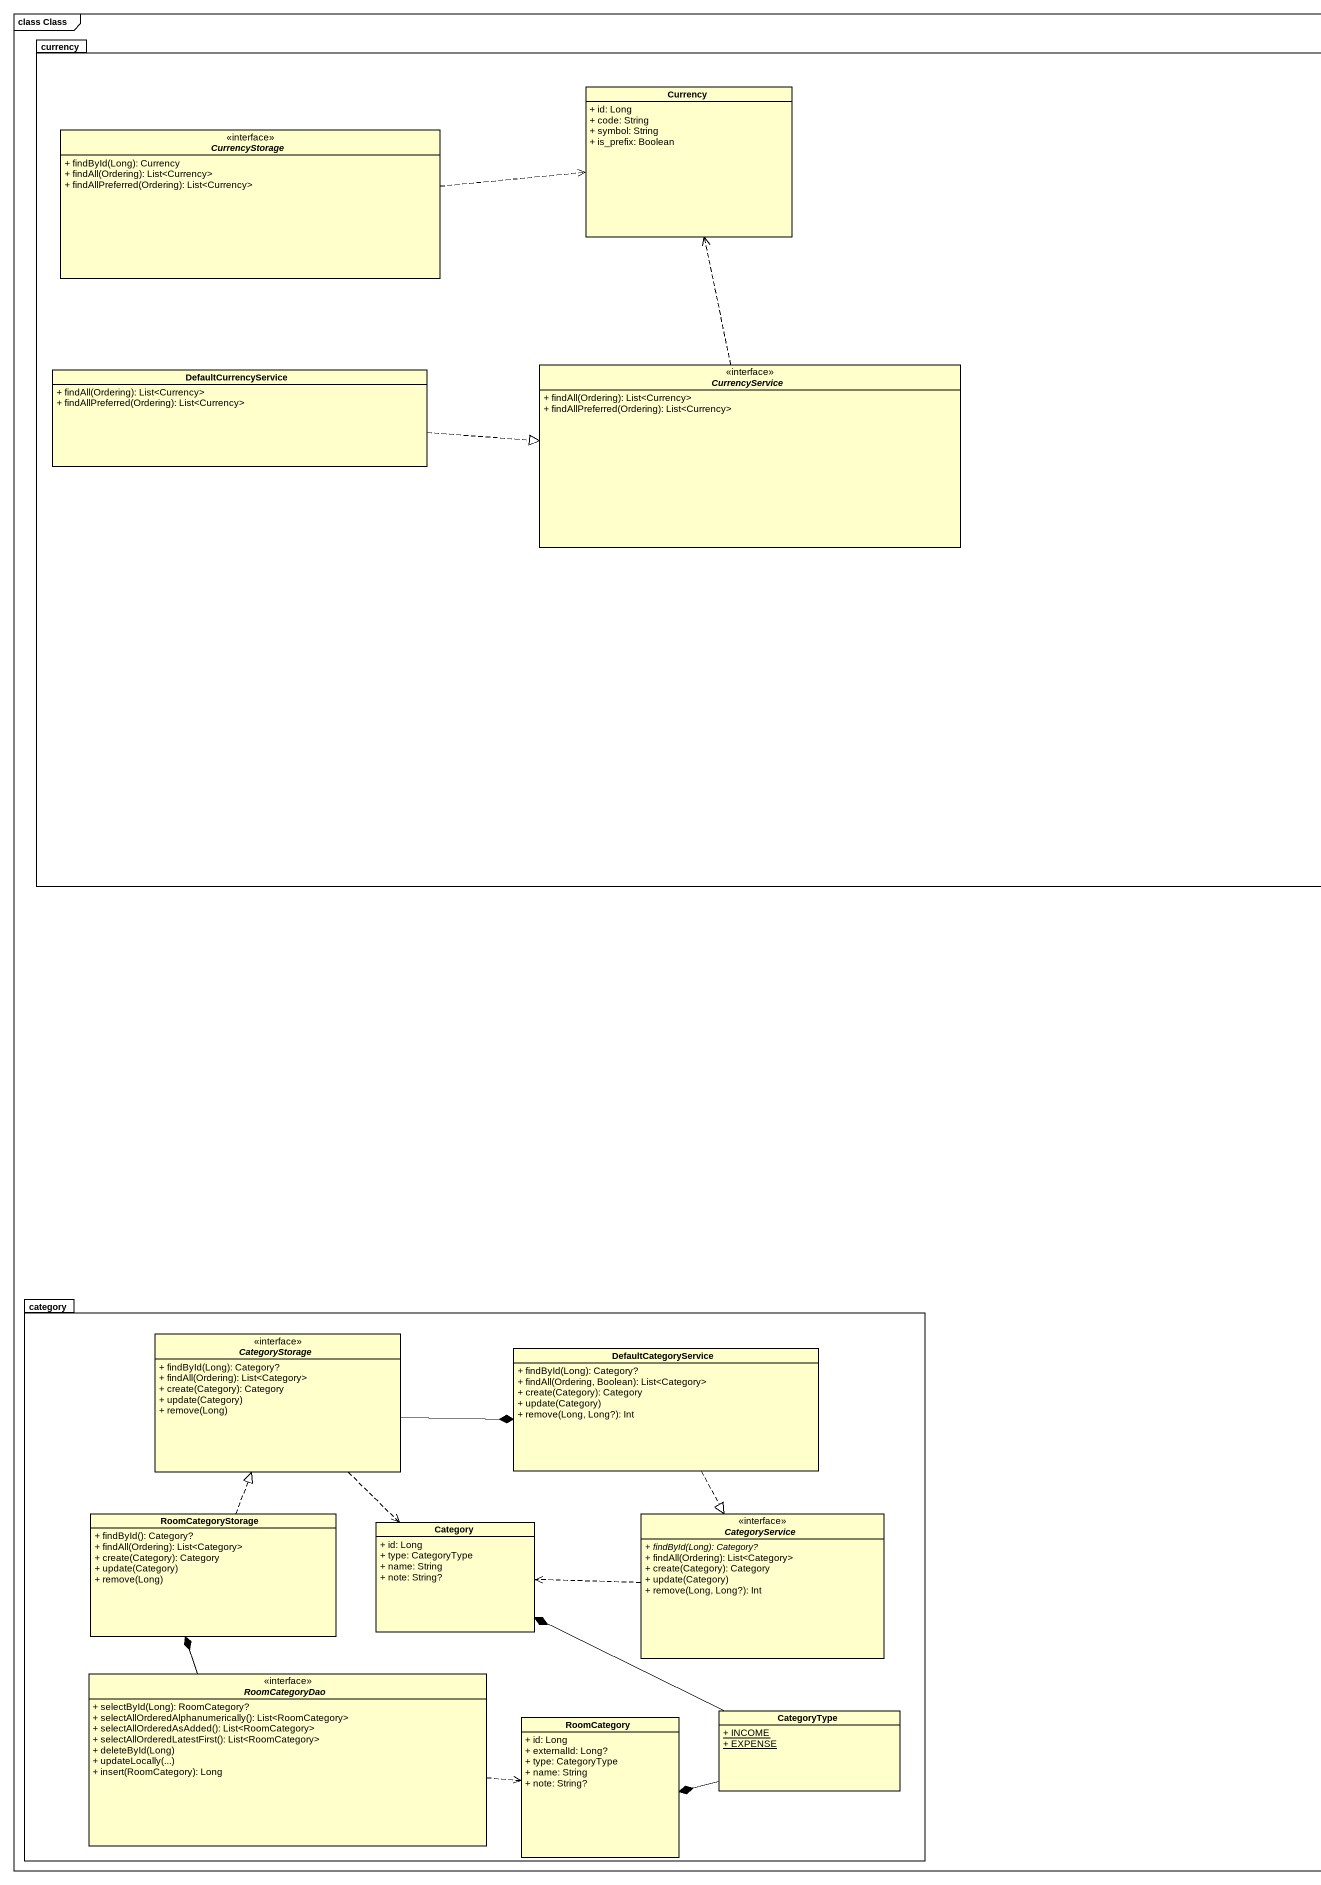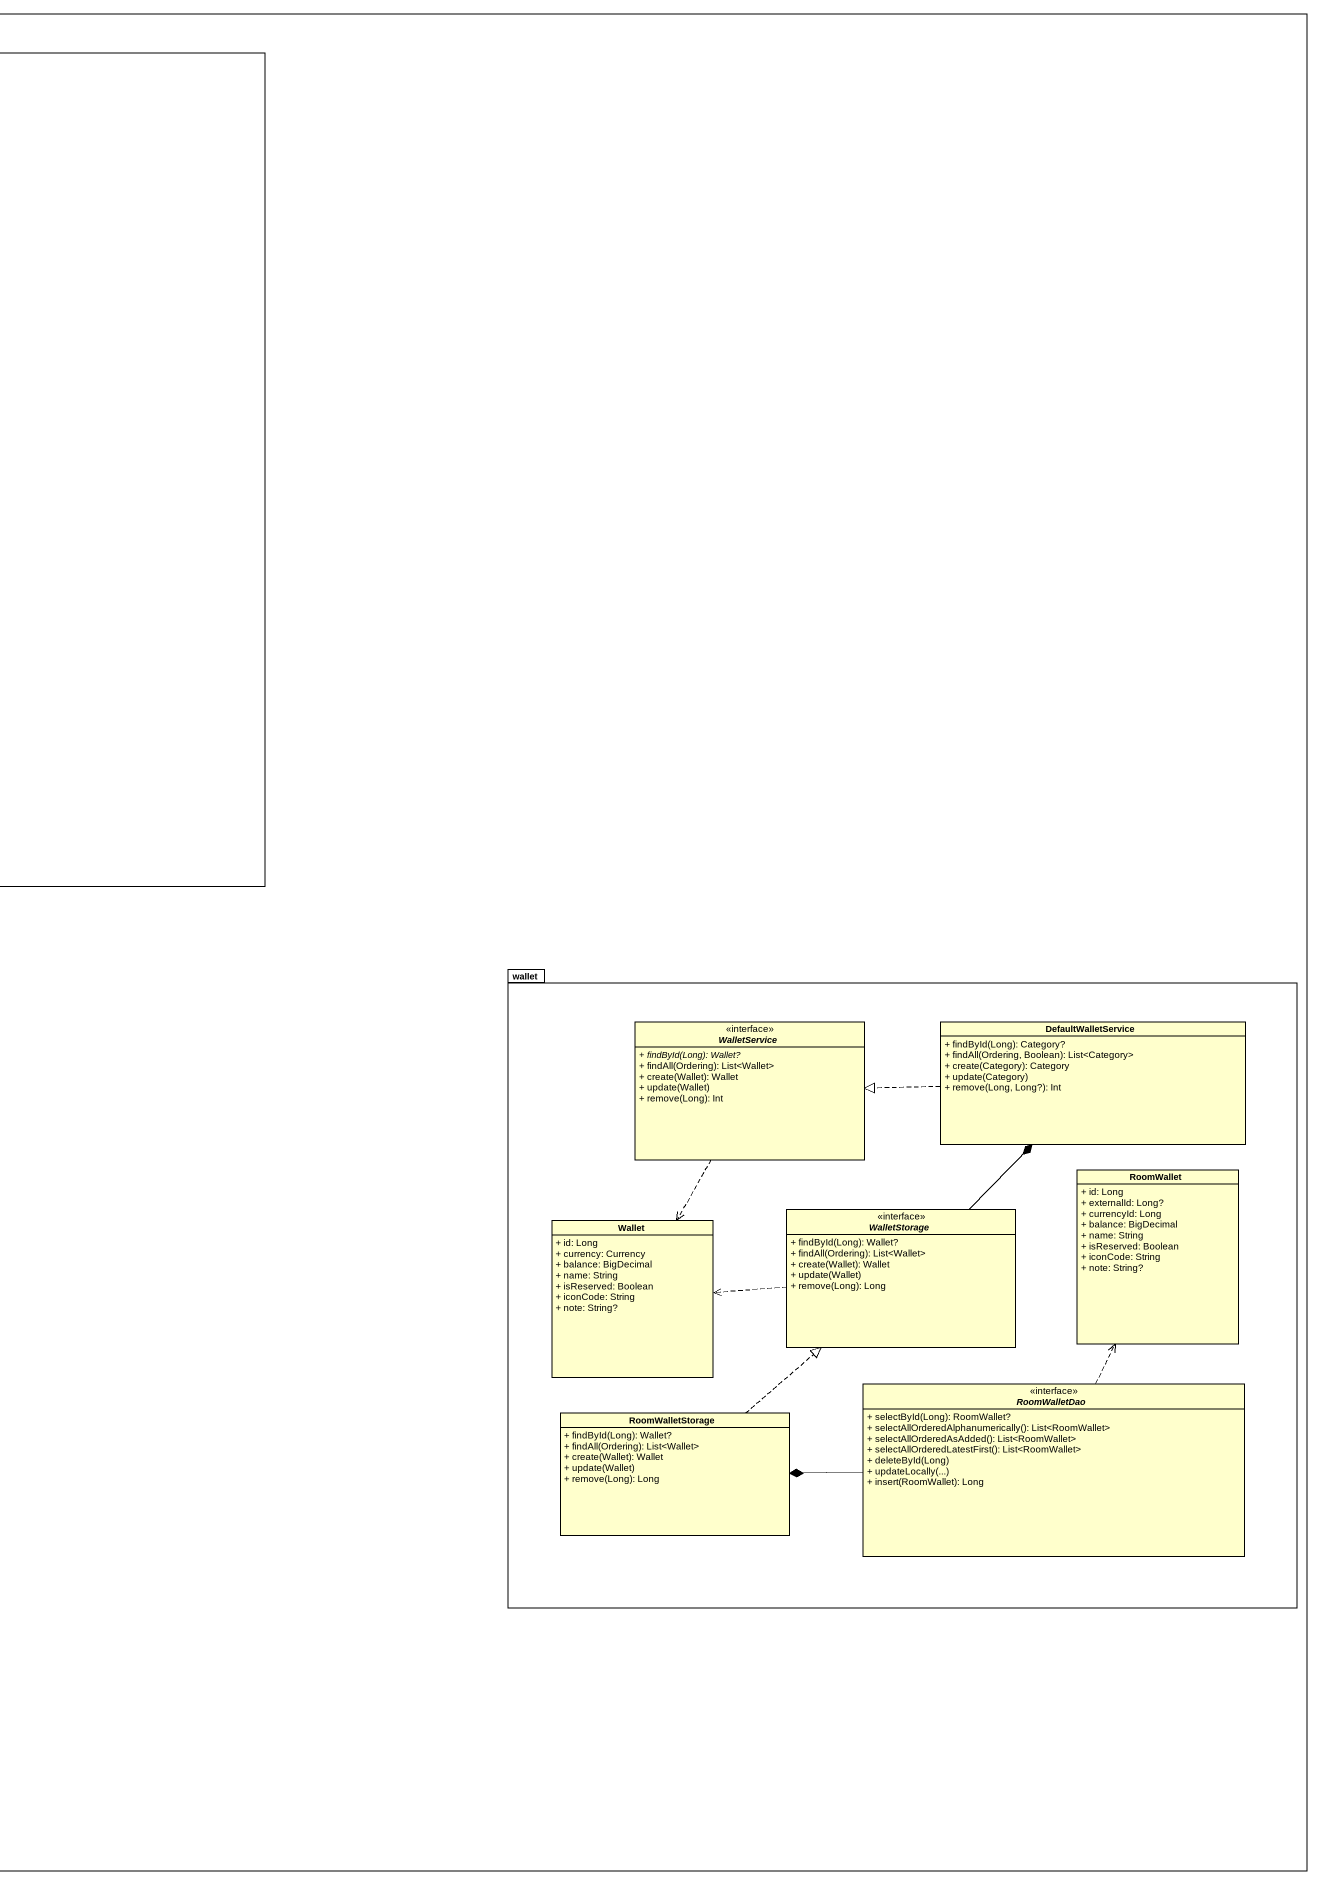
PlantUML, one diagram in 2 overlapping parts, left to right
@startuml
mainframe class Class
hide circle
hide empty members
skinparam classAttributeIconSize 0
package currency {
  class Currency {
    + id: Long
    + code: String
    + symbol: String
    + is_prefix: Boolean
  }
  interface CurrencyStorage {
    + findById(Long): Currency
    + findAll(Ordering): List<Currency>
    + findAllPreferred(Ordering): List<Currency>
  }
  class DefaultCurrencyService {
    + findAll(Ordering): List<Currency>
    + findAllPreferred(Ordering): List<Currency>
  }
  interface CurrencyService {
    + findAll(Ordering): List<Currency>
    + findAllPreferred(Ordering): List<Currency>
  }
}
package wallet {
  interface WalletService {
    {abstract} + findById(Long): Wallet?
    + findAll(Ordering): List<Wallet>
    + create(Wallet): Wallet
    + update(Wallet)
    + remove(Long): Int
  }
  class DefaultWalletService {
    + findById(Long): Category?
    + findAll(Ordering, Boolean): List<Category>
    + create(Category): Category
    + update(Category)
    + remove(Long, Long?): Int
  }
  class RoomWallet {
    + id: Long
    + externalId: Long?
    + currencyId: Long
    + balance: BigDecimal
    + name: String
    + isReserved: Boolean
    + iconCode: String
    + note: String?
  }
  class Wallet {
    + id: Long
    + currency: Currency
    + balance: BigDecimal
    + name: String
    + isReserved: Boolean
    + iconCode: String
    + note: String?
  }
  interface WalletStorage {
    + findById(Long): Wallet?
    + findAll(Ordering): List<Wallet>
    + create(Wallet): Wallet
    + update(Wallet)
    + remove(Long): Long
  }
  class RoomWalletStorage {
    + findById(Long): Wallet?
    + findAll(Ordering): List<Wallet>
    + create(Wallet): Wallet
    + update(Wallet)
    + remove(Long): Long
  }
  interface RoomWalletDao {
    + selectById(Long): RoomWallet?
    + selectAllOrderedAlphanumerically(): List<RoomWallet>
    + selectAllOrderedAsAdded(): List<RoomWallet>
    + selectAllOrderedLatestFirst(): List<RoomWallet>
    + deleteById(Long)
    + updateLocally(...)
    + insert(RoomWallet): Long
  }
}
package category {
  interface CategoryStorage {
    + findById(Long): Category?
    + findAll(Ordering): List<Category>
    + create(Category): Category
    + update(Category)
    + remove(Long)
  }
  class DefaultCategoryService {
    + findById(Long): Category?
    + findAll(Ordering, Boolean): List<Category>
    + create(Category): Category
    + update(Category)
    + remove(Long, Long?): Int
  }
  class RoomCategoryStorage {
    + findById(): Category?
    + findAll(Ordering): List<Category>
    + create(Category): Category
    + update(Category)
    + remove(Long)
  }
  class Category {
    + id: Long
    + type: CategoryType
    + name: String
    + note: String?
  }
  interface CategoryService {
    {abstract} + findById(Long): Category?
    + findAll(Ordering): List<Category>
    + create(Category): Category
    + update(Category)
    + remove(Long, Long?): Int
  }
  interface RoomCategoryDao {
    + selectById(Long): RoomCategory?
    + selectAllOrderedAlphanumerically(): List<RoomCategory>
    + selectAllOrderedAsAdded(): List<RoomCategory>
    + selectAllOrderedLatestFirst(): List<RoomCategory>
    + deleteById(Long)
    + updateLocally(...)
    + insert(RoomCategory): Long
  }
  class RoomCategory {
    + id: Long
    + externalId: Long?
    + type: CategoryType
    + name: String
    + note: String?
  }
  class CategoryType {
    {static} + INCOME
    {static} + EXPENSE
  }
}
CurrencyStorage .right.> Currency
DefaultCurrencyService .right.|> CurrencyService
CurrencyService .up.> Currency
WalletService ..> Wallet
DefaultWalletService .left.|> WalletService
WalletStorage -up-* DefaultWalletService
WalletStorage .left.> Wallet
CategoryStorage -right-* DefaultCategoryService
CategoryStorage ..> Category
DefaultCategoryService ..|> CategoryService
RoomWalletStorage .up.|> WalletStorage
RoomWalletDao .up.> RoomWallet
RoomWalletDao -left-* RoomWalletStorage
RoomCategoryStorage .up.|> CategoryStorage
CategoryService .left.> Category
RoomCategoryDao -up-* RoomCategoryStorage
RoomCategoryDao .right.> RoomCategory
CategoryType -left-* Category
CategoryType -left-* RoomCategory
@enduml
